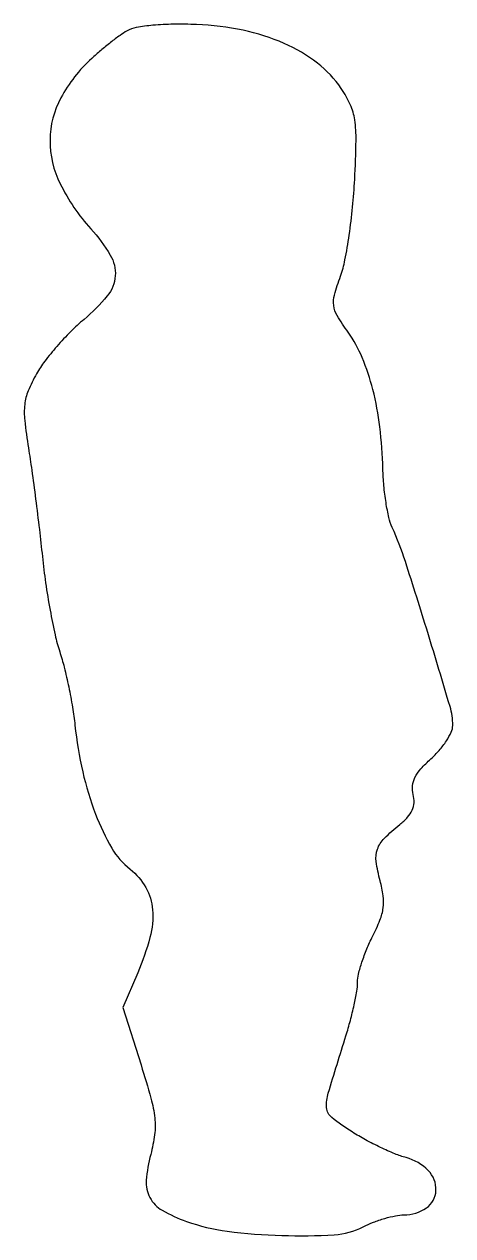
# Model space of a CAD drawing. Extents: x 0 to 59, y 0 to 166.
import ezdxf

# ---------------------------------------------------------------- set-up
doc = ezdxf.new("R2010")
doc.units = 0

msp = doc.modelspace()

# ---------------------------------------------------------------- linework, layer by layer
msp.add_lwpolyline([(14.5, 164.889327, 0.024999), (13.53686, 164.265913, 0.009449), (12.253463, 163.303686, 0.009332), (10.894355, 162.2026, 0.01124), (9.660724, 161.116153, 0.082186), (5.448541, 155.7142, 0.12392), (3.969372, 149.9618, 0.117108), (5.363001, 143.957034, 0.068484), (9.541816, 137.822034, -0.048186), (12.203691, 134.234999, -0.155281), (12.884307, 131.379848, -0.154109), (11.791431, 128.642846, -0.047244), (8.622829, 125.440681, 0.022592), (6.791377, 123.76361, 0.016479), (4.907486, 121.746413, 0.016712), (3.245491, 119.711487, 0.034866), (2.121519, 118.002424, 0.029527), (0.982575, 115.662563, 0.071582), (0.506332, 113.805506, 0.054935), (0.509931, 111.609895, 0.012028), (1.02079, 107.861514, -0.005491), (1.47551, 104.82253, -0.002556), (2.001795, 100.87182, -0.002532), (2.512034, 96.719106, -0.003535), (2.923252, 93, 0.010346), (3.369058, 89.415732, 0.008952), (3.981712, 85.675, 0.009043), (4.658969, 82.305063, 0.02583), (5.292106, 80, -0.018963), (5.906083, 77.879112, -0.009848), (6.518847, 75.191562, -0.009778), (7.040474, 72.40292, -0.014674), (7.376184, 69.949997, 0.029151), (8.436838, 63.578466, 0.035689), (10.189314, 57.802644, 0.039905), (12.415458, 53.143173, 0.095608), (14.918815, 50.266434, -0.098567), (17.069797, 47.765165, -0.110616), (17.986588, 44.730746, -0.083931), (17.627265, 40.935479, -0.036114), (15.954662, 36.116247), (13.909324, 31.361731), (16.404022, 23.505878, -0.009036), (17.758446, 18.957415, -0.040827), (18.280517, 16.238943, -0.058809), (18.25931, 13.972059, -0.033639), (17.730795, 11.283287, 0.046279), (17.12619, 7.736644, 0.142049), (17.619348, 5.374899, 0.141058), (19.302375, 3.633412, 0.045394), (22.59757, 2.116284, 0.05318), (28.186326, 0.781228, 0.024513), (35.651202, 0.188674, 0.022518), (42.815176, 0.294931, 0.104728), (46.779276, 1.385859, -0.027146), (48.152237, 2.003885, -0.021402), (49.696762, 2.525846, -0.021872), (51.176924, 2.887061, -0.048945), (52.327895, 3, 0.152236), (55.395429, 3.956134, 0.236104), (56.705063, 6.337648, 0.207865), (55.640834, 9.074737, 0.130908), (52.634131, 10.835353, -0.03028), (51.097441, 11.36161, -0.013208), (49.125181, 12.235042, -0.013014), (47.072782, 13.275887, -0.016934), (45.253792, 14.339788, -0.026742), (42.472478, 16.311017, -0.212179), (41.757943, 17.674834, -0.08976), (41.987073, 19.665535, -0.002829), (44.404501, 27.5, 0.011477), (45.007763, 29.582232, 0.011249), (45.519212, 31.70389, 0.011197), (45.883992, 33.583816, 0.041157), (45.989176, 34.789838, -0.058427), (46.129478, 35.939389, -0.01924), (46.595376, 37.580301, -0.018867), (47.256873, 39.376567, -0.020294), (48.037635, 41.07377, 0.02285), (49.052556, 43.310017, 0.06132), (49.497526, 44.997139, 0.067983), (49.496917, 46.638466, 0.033331), (49.075126, 48.690086, -0.033281), (48.535974, 51.311224, -0.119129), (48.706884, 53.000791, -0.112764), (49.637739, 54.477205, -0.028279), (51.778283, 56.381828, 0.041384), (52.834379, 57.372252, 0.079673), (53.464303, 58.342704, 0.092384), (53.705044, 59.359469, 0.07367), (53.593656, 60.482866, -0.087042), (53.507674, 61.670725, -0.090264), (53.834348, 62.80069, -0.067722), (54.638771, 63.984862, -0.027765), (56.018335, 65.358753, 0.032413), (57.159378, 66.516411, 0.03379), (58.124136, 67.796581, 0.03591), (58.797628, 69.010668, 0.1091), (59, 69.927092, 0.072052), (58.627912, 72.495751, 0.002279), (55.578198, 82.631469, 0.004093), (52.528232, 92.318801, 0.02778), (50.719311, 97, -0.05077), (50.274761, 98.328827, -0.016155), (49.881998, 100.38125, -0.015939), (49.589508, 102.710924, -0.017111), (49.454752, 105, 0.023965), (49.038912, 110.725363, 0.032179), (48.083544, 115.837249, 0.036251), (46.628882, 120.203934, 0.056152), (44.704025, 123.675839, -0.018459), (43.210969, 125.947309, -0.102974), (42.728409, 127.314283, -0.102457), (42.83012, 128.763459, -0.018185), (43.666101, 131.367507, 0.038603), (44.271885, 133.557747, 0.011771), (44.851215, 136.950394, 0.011709), (45.323197, 140.794407, 0.012534), (45.601923, 144.570005, 0.00724), (45.783938, 149.89877, 0.041484), (45.605332, 152.71854, 0.068848), (45.000771, 154.792386, 0.043308), (43.77164, 157.001705, 0.080945), (40.505958, 160.466684, 0.059394), (35.954748, 163.162837, 0.052985), (30.360065, 164.9568, 0.040938), (24, 165.740445, 0.01355), (20.845914, 165.783552, 0.018982), (18.032145, 165.638818, 0.019864), (15.757559, 165.343581, 0.089152)], format="xyb", close=True)

doc.saveas('drawing.dxf')
